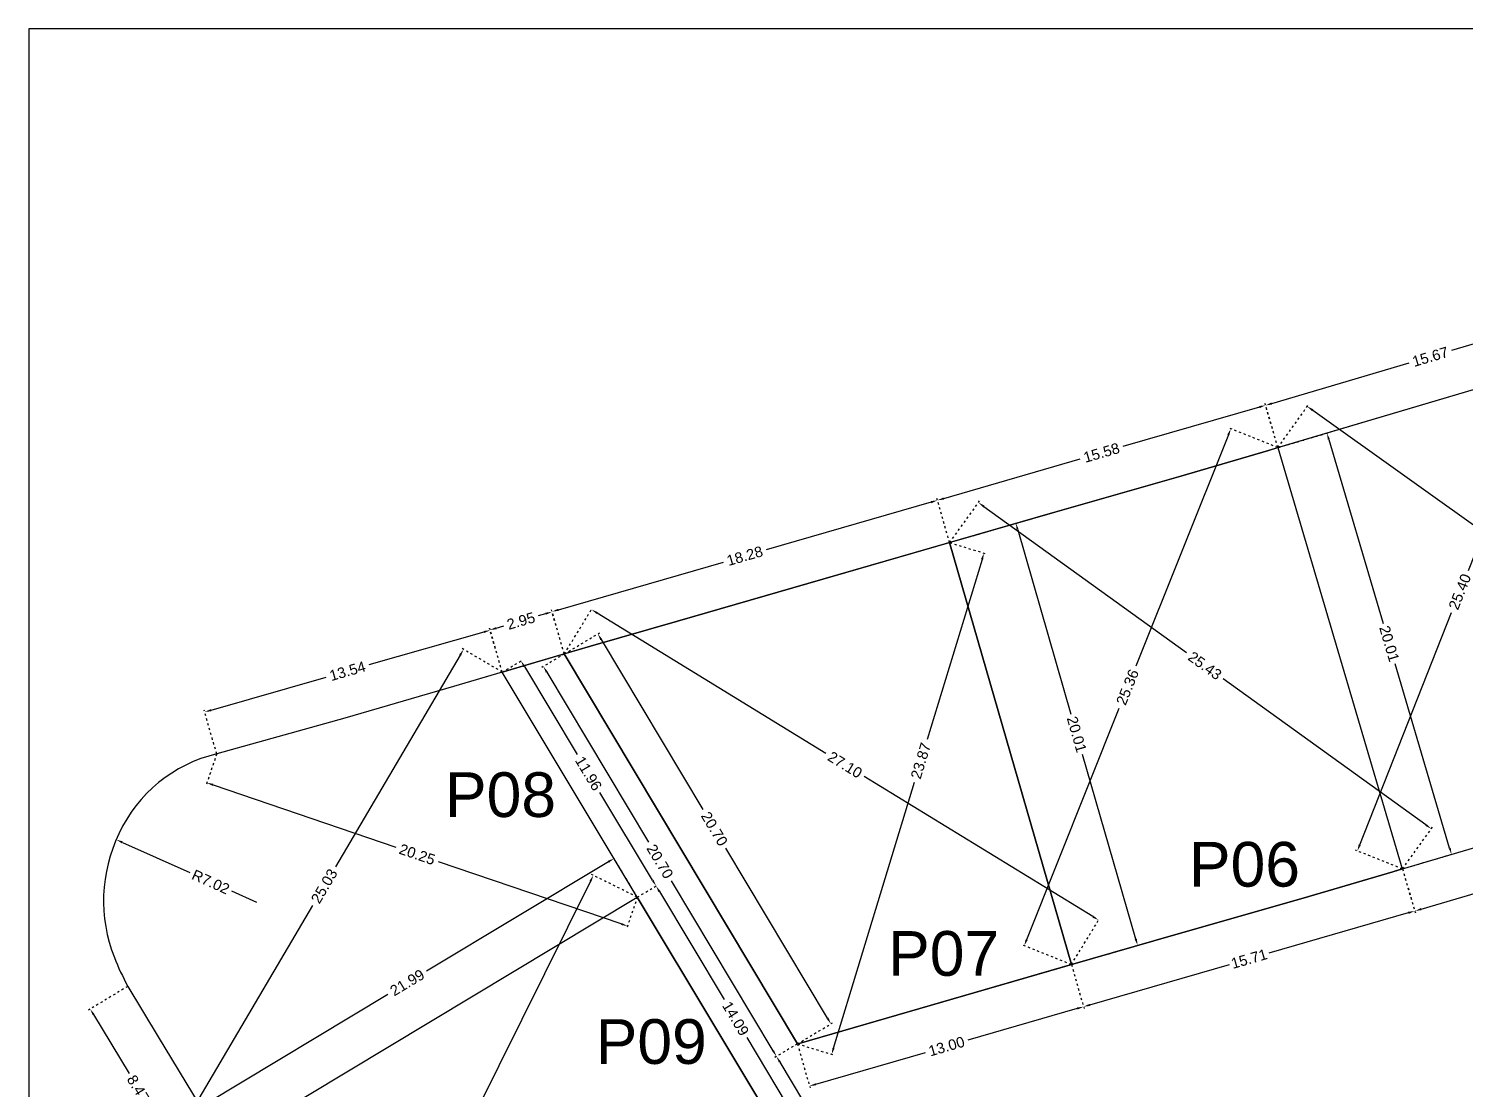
# Model space of a CAD drawing. Header units: millimetres. Extents: x 441061 to 442903, y 4515148 to 4515613.
# Drawn here: x 441409.8 to 441475.3, y 4515564.6 to 4515612.9 of the extents above; entities that cross this region are included whole.
import ezdxf
from ezdxf.enums import TextEntityAlignment as Align

# ---------------------------------------------------------------- set-up
doc = ezdxf.new("R2010")
doc.units = ezdxf.units.MM
doc.linetypes.add('PUNTOS2', pattern=[0.125, 0, -0.125])
doc.layers.add('01_cartela', color=6, linetype='Continuous', plot=False)
for name, color, linetype in [('01_cotas', 254, 'Continuous'), ('01_parcela', 7, 'Continuous'), ('01_parcelas', 3, 'Continuous'), ('01_textos', 7, 'Continuous')]:
    doc.layers.add(name, color=color, linetype=linetype)
doc.styles.add('Estilo1', font='swissel.ttf')
doc.styles.add('NIEVES2', font='sanss___.ttf')
doc.styles.add('ROMANS', font='romans')
doc.dimstyles.new('DECIMAL-50', dxfattribs={"dimtxt": 0.08, "dimasz": 0.15, "dimexe": 0.09, "dimexo": 0, "dimgap": 0.09, "dimtad": 0, "dimzin": 0, "dimdsep": 46, "dimtxsty": 'ROMANS', "dimcen": 0.09, "dimclrt": 6, "dimadec": 0, "dimazin": 0, "dimtfac": 1.38, "dimtix": 1, "dimtofl": 0, "dimtmove": 2, "dimatfit": 3, "dimldrblk": 'OBLIQUE', "dimfxl": 1, "dimtolj": 1, "dimtzin": 0, "dimarcsym": 0})

# ---------------------------------------------------------------- blocks, each defined once
blk = doc.blocks.new('*D555')
at = {"layer": '01_cotas', "color": 0, "lineweight": -2, "transparency": 16777216}
for p, q in [((441450.955, 4515591.376), (441443.429, 4515589.204)), ((441433.965, 4515586.472), (441441.491, 4515588.644))]:
    blk.add_line(p, q, dxfattribs=at)
at = {"layer": '01_cotas', "color": 0, "linetype": 'PUNTOS2', "lineweight": -2, "transparency": 16777216}
for p, q in [((441451.8, 4515589.53), (441451.218, 4515591.546)), ((441434.234, 4515584.459), (441433.652, 4515586.475))]:
    blk.add_line(p, q, dxfattribs=at)
at = {"layer": '01_cotas', "color": 0, "transparency": 16777216}
for points in [[(441450.941, 4515591.424), (441450.969, 4515591.328), (441451.243, 4515591.46)], [(441433.951, 4515586.52), (441433.979, 4515586.424), (441433.677, 4515586.389)]]:
    blk.add_solid(points, dxfattribs=at)
at = {"layer": '01_cotas', "color": 7, "transparency": 16777216, "insert": (441442.46, 4515588.924), "char_height": 0.48, "attachment_point": 5, "rotation": 16.10213, "style": 'Estilo1'}
blk.add_mtext('\\A1;18.28', dxfattribs=at)
blk = doc.blocks.new('*D556')
at = {"layer": '01_cotas', "color": 0, "lineweight": -2, "transparency": 16777216}
for p, q in [((441465.917, 4515595.707), (441459.692, 4515593.905)), ((441451.53, 4515591.543), (441457.755, 4515593.345))]:
    blk.add_line(p, q, dxfattribs=at)
at = {"layer": '01_cotas', "color": 0, "linetype": 'PUNTOS2', "lineweight": -2, "transparency": 16777216}
for p, q in [((441466.763, 4515593.86), (441466.18, 4515595.877)), ((441451.8, 4515589.53), (441451.217, 4515591.546))]:
    blk.add_line(p, q, dxfattribs=at)
at = {"layer": '01_cotas', "color": 0, "transparency": 16777216}
for points in [[(441465.903, 4515595.755), (441465.931, 4515595.659), (441466.205, 4515595.79)], [(441451.516, 4515591.591), (441451.544, 4515591.495), (441451.242, 4515591.46)]]:
    blk.add_solid(points, dxfattribs=at)
at = {"layer": '01_cotas', "color": 7, "transparency": 16777216, "insert": (441458.723, 4515593.625), "char_height": 0.48, "attachment_point": 5, "rotation": 16.14015, "style": 'Estilo1'}
blk.add_mtext('\\A1;15.58', dxfattribs=at)
blk = doc.blocks.new('*D557')
at = {"layer": '01_cotas', "color": 0, "lineweight": -2, "transparency": 16777216}
for p, q in [((441480.936, 4515600.13), (441474.67, 4515598.282)), ((441466.484, 4515595.869), (441472.751, 4515597.716))]:
    blk.add_line(p, q, dxfattribs=at)
at = {"layer": '01_cotas', "color": 0, "linetype": 'PUNTOS2', "lineweight": -2, "transparency": 16777216}
for p, q in [((441481.791, 4515598.291), (441481.199, 4515600.301)), ((441466.763, 4515593.86), (441466.171, 4515595.87))]:
    blk.add_line(p, q, dxfattribs=at)
at = {"layer": '01_cotas', "color": 0, "transparency": 16777216}
for points in [[(441480.922, 4515600.178), (441480.95, 4515600.082), (441481.224, 4515600.215)], [(441466.47, 4515595.917), (441466.498, 4515595.821), (441466.196, 4515595.784)]]:
    blk.add_solid(points, dxfattribs=at)
at = {"layer": '01_cotas', "color": 7, "transparency": 16777216, "insert": (441473.71, 4515597.999), "char_height": 0.48, "attachment_point": 5, "rotation": 16.4274, "style": 'Estilo1'}
blk.add_mtext('\\A1;15.67', dxfattribs=at)
blk = doc.blocks.new('*D562')
at = {"layer": '01_cotas', "color": 0, "lineweight": -2, "transparency": 16777216}
for p, q in [((441433.383, 4515586.294), (441433.035, 4515586.192)), ((441431.132, 4515585.634), (441431.48, 4515585.736))]:
    blk.add_line(p, q, dxfattribs=at)
at = {"layer": '01_cotas', "color": 0, "linetype": 'PUNTOS2', "lineweight": -2, "transparency": 16777216}
for p, q in [((441434.234, 4515584.459), (441433.646, 4515586.465)), ((441431.406, 4515583.63), (441430.818, 4515585.636))]:
    blk.add_line(p, q, dxfattribs=at)
at = {"layer": '01_cotas', "color": 0, "transparency": 16777216}
for points in [[(441433.369, 4515586.342), (441433.397, 4515586.246), (441433.671, 4515586.378)], [(441431.117, 4515585.682), (441431.146, 4515585.586), (441430.844, 4515585.55)]]:
    blk.add_solid(points, dxfattribs=at)
at = {"layer": '01_cotas', "color": 7, "transparency": 16777216, "insert": (441432.257, 4515585.964), "char_height": 0.48, "attachment_point": 5, "rotation": 16.33386, "style": 'Estilo1'}
blk.add_mtext('\\A1;2.95', dxfattribs=at)
blk = doc.blocks.new('*D563')
at = {"layer": '01_cotas', "color": 0, "lineweight": -2, "transparency": 16777216}
for p, q in [((441430.57, 4515585.46), (441425.321, 4515583.957)), ((441418.13, 4515581.899), (441423.379, 4515583.401))]:
    blk.add_line(p, q, dxfattribs=at)
at = {"layer": '01_cotas', "color": 0, "linetype": 'PUNTOS2', "lineweight": -2, "transparency": 16777216}
for p, q in [((441431.406, 4515583.63), (441430.834, 4515585.629)), ((441418.388, 4515579.905), (441417.816, 4515581.903))]:
    blk.add_line(p, q, dxfattribs=at)
at = {"layer": '01_cotas', "color": 0, "transparency": 16777216}
for points in [[(441430.557, 4515585.508), (441430.584, 4515585.412), (441430.859, 4515585.542)], [(441418.116, 4515581.947), (441418.143, 4515581.851), (441417.841, 4515581.816)]]:
    blk.add_solid(points, dxfattribs=at)
at = {"layer": '01_cotas', "color": 7, "transparency": 16777216, "insert": (441424.35, 4515583.679), "char_height": 0.48, "attachment_point": 5, "rotation": 15.97168, "style": 'Estilo1'}
blk.add_mtext('\\A1;13.54', dxfattribs=at)
blk = doc.blocks.new('*D564')
at = {"layer": '01_cotas', "color": 0, "linetype": 'PUNTOS2', "lineweight": -2, "transparency": 16777216}
for p, q in [((441414.332, 4515569.315), (441412.545, 4515568.237)), ((441418.706, 4515562.057), (441416.919, 4515560.98))]:
    blk.add_line(p, q, dxfattribs=at)
at = {"layer": '01_cotas', "color": 0, "lineweight": -2, "transparency": 16777216}
for p, q in [((441412.777, 4515568.027), (441414.395, 4515565.343)), ((441416.841, 4515561.283), (441415.224, 4515563.968))]:
    blk.add_line(p, q, dxfattribs=at)
at = {"layer": '01_cotas', "color": 0, "transparency": 16777216}
for points in [[(441412.82, 4515568.053), (441412.734, 4515568.001), (441412.622, 4515568.284)], [(441416.884, 4515561.309), (441416.799, 4515561.257), (441416.996, 4515561.026)]]:
    blk.add_solid(points, dxfattribs=at)
at = {"layer": '01_cotas', "color": 7, "transparency": 16777216, "insert": (441414.809, 4515564.655), "char_height": 0.48, "attachment_point": 5, "rotation": 301.07716, "style": 'Estilo1'}
blk.add_mtext('\\A1;8.47', dxfattribs=at)
blk = doc.blocks.new('*D573')
at = {"layer": '01_cotas', "color": 0, "lineweight": -2, "transparency": 16777216}
for p, q in [((441414.089, 4515575.875), (441417.163, 4515574.499)), ((441420.218, 4515573.132), (441419.071, 4515573.645))]:
    blk.add_line(p, q, dxfattribs=at)
at = {"layer": '01_cotas', "color": 0, "transparency": 16777216}
blk.add_solid([(441414.109, 4515575.921), (441414.068, 4515575.83), (441413.815, 4515575.998)], dxfattribs=at)
at = {"layer": '01_cotas', "color": 7, "transparency": 16777216, "insert": (441418.117, 4515574.072), "char_height": 0.48, "attachment_point": 5, "rotation": 335.8876, "style": 'Estilo1'}
blk.add_mtext('\\A1;R7.02', dxfattribs=at)
blk = doc.blocks.new('*D585')
at = {"layer": '01_cotas', "color": 0, "linetype": 'PUNTOS2', "lineweight": -2, "transparency": 16777216}
for p, q in [((441457.349, 4515570.31), (441457.93, 4515568.302)), ((441444.858, 4515566.695), (441445.439, 4515564.687))]:
    blk.add_line(p, q, dxfattribs=at)
at = {"layer": '01_cotas', "color": 0, "lineweight": -2, "transparency": 16777216}
for p, q in [((441457.617, 4515568.305), (441452.628, 4515566.861)), ((441445.702, 4515564.857), (441450.691, 4515566.301))]:
    blk.add_line(p, q, dxfattribs=at)
at = {"layer": '01_cotas', "color": 0, "transparency": 16777216}
for points in [[(441457.603, 4515568.353), (441457.631, 4515568.257), (441457.905, 4515568.389)], [(441445.688, 4515564.905), (441445.716, 4515564.809), (441445.414, 4515564.773)]]:
    blk.add_solid(points, dxfattribs=at)
at = {"layer": '01_cotas', "color": 7, "transparency": 16777216, "insert": (441451.659, 4515566.581), "char_height": 0.48, "attachment_point": 5, "rotation": 16.14197, "style": 'Estilo1'}
blk.add_mtext('\\A1;13.00', dxfattribs=at)
blk = doc.blocks.new('*D586')
at = {"layer": '01_cotas', "color": 0, "linetype": 'PUNTOS2', "lineweight": -2, "transparency": 16777216}
for p, q in [((441472.441, 4515574.669), (441473.021, 4515572.661)), ((441457.349, 4515570.31), (441457.929, 4515568.302))]:
    blk.add_line(p, q, dxfattribs=at)
at = {"layer": '01_cotas', "color": 0, "lineweight": -2, "transparency": 16777216}
for p, q in [((441472.708, 4515572.664), (441466.351, 4515570.828)), ((441458.192, 4515568.472), (441464.549, 4515570.308))]:
    blk.add_line(p, q, dxfattribs=at)
at = {"layer": '01_cotas', "color": 0, "transparency": 16777216}
for points in [[(441472.694, 4515572.712), (441472.722, 4515572.616), (441472.996, 4515572.748)], [(441458.178, 4515568.52), (441458.206, 4515568.424), (441457.904, 4515568.388)]]:
    blk.add_solid(points, dxfattribs=at)
at = {"layer": '01_cotas', "color": 7, "transparency": 16777216, "insert": (441465.45, 4515570.568), "char_height": 0.48, "attachment_point": 5, "rotation": 16.11086, "style": 'Estilo1'}
blk.add_mtext('\\A1;15.71', dxfattribs=at)
blk = doc.blocks.new('*D587')
at = {"layer": '01_cotas', "color": 0, "linetype": 'PUNTOS2', "lineweight": -2, "transparency": 16777216}
for p, q in [((441487.408, 4515579.082), (441487.999, 4515577.077)), ((441472.441, 4515574.669), (441473.032, 4515572.664))]:
    blk.add_line(p, q, dxfattribs=at)
at = {"layer": '01_cotas', "color": 0, "lineweight": -2, "transparency": 16777216}
for p, q in [((441487.686, 4515577.079), (441481.457, 4515575.242)), ((441473.295, 4515572.836), (441479.524, 4515574.672))]:
    blk.add_line(p, q, dxfattribs=at)
at = {"layer": '01_cotas', "color": 0, "transparency": 16777216}
for points in [[(441487.672, 4515577.127), (441487.7, 4515577.031), (441487.974, 4515577.164)], [(441473.28, 4515572.884), (441473.309, 4515572.788), (441473.007, 4515572.751)]]:
    blk.add_solid(points, dxfattribs=at)
at = {"layer": '01_cotas', "color": 7, "transparency": 16777216, "insert": (441480.49, 4515574.957), "char_height": 0.48, "attachment_point": 5, "rotation": 16.42754, "style": 'Estilo1'}
blk.add_mtext('\\A1;15.60', dxfattribs=at)
blk = doc.blocks.new('*D592')
at = {"layer": '01_cotas', "color": 0, "linetype": 'PUNTOS2', "lineweight": -2, "transparency": 16777216}
for p, q in [((441431.406, 4515583.63), (441432.337, 4515584.189)), ((441437.562, 4515573.378), (441438.492, 4515573.936))]:
    blk.add_line(p, q, dxfattribs=at)
at = {"layer": '01_cotas', "color": 0, "lineweight": -2, "transparency": 16777216}
for p, q in [((441432.414, 4515583.885), (441434.817, 4515579.883)), ((441438.261, 4515574.147), (441435.858, 4515578.149))]:
    blk.add_line(p, q, dxfattribs=at)
at = {"layer": '01_cotas', "color": 0, "transparency": 16777216}
for points in [[(441432.457, 4515583.911), (441432.371, 4515583.86), (441432.259, 4515584.143)], [(441438.304, 4515574.173), (441438.218, 4515574.121), (441438.415, 4515573.89)]]:
    blk.add_solid(points, dxfattribs=at)
at = {"layer": '01_cotas', "color": 7, "transparency": 16777216, "insert": (441435.337, 4515579.016), "char_height": 0.48, "attachment_point": 5, "rotation": 300.98024, "style": 'Estilo1'}
blk.add_mtext('\\A1;11.96', dxfattribs=at)
blk = doc.blocks.new('*D593')
at = {"layer": '01_cotas', "color": 0, "linetype": 'PUNTOS2', "lineweight": -2, "transparency": 16777216}
for p, q in [((441434.234, 4515584.459), (441433.204, 4515583.843)), ((441444.858, 4515566.695), (441443.828, 4515566.079))]:
    blk.add_line(p, q, dxfattribs=at)
at = {"layer": '01_cotas', "color": 0, "lineweight": -2, "transparency": 16777216}
for p, q in [((441433.435, 4515583.632), (441438.067, 4515575.888)), ((441443.751, 4515566.382), (441439.12, 4515574.127))]:
    blk.add_line(p, q, dxfattribs=at)
at = {"layer": '01_cotas', "color": 0, "transparency": 16777216}
for points in [[(441433.478, 4515583.657), (441433.392, 4515583.606), (441433.281, 4515583.889)], [(441443.794, 4515566.408), (441443.708, 4515566.357), (441443.905, 4515566.125)]]:
    blk.add_solid(points, dxfattribs=at)
at = {"layer": '01_cotas', "color": 7, "transparency": 16777216, "insert": (441438.593, 4515575.007), "char_height": 0.48, "attachment_point": 5, "rotation": 300.88176, "style": 'Estilo1'}
blk.add_mtext('\\A1;20.70', dxfattribs=at)
blk = doc.blocks.new('*D600')
at = {"layer": '01_cotas', "color": 0, "linetype": 'PUNTOS2', "lineweight": -2, "transparency": 16777216}
for p, q in [((441437.562, 4515573.378), (441438.492, 4515573.936)), ((441444.817, 4515561.294), (441445.748, 4515561.853))]:
    blk.add_line(p, q, dxfattribs=at)
at = {"layer": '01_cotas', "color": 0, "lineweight": -2, "transparency": 16777216}
for p, q in [((441438.57, 4515573.633), (441441.524, 4515568.712)), ((441445.516, 4515562.063), (441442.562, 4515566.984))]:
    blk.add_line(p, q, dxfattribs=at)
at = {"layer": '01_cotas', "color": 0, "transparency": 16777216}
for points in [[(441438.612, 4515573.658), (441438.527, 4515573.607), (441438.415, 4515573.89)], [(441445.559, 4515562.089), (441445.473, 4515562.038), (441445.67, 4515561.806)]]:
    blk.add_solid(points, dxfattribs=at)
at = {"layer": '01_cotas', "color": 7, "transparency": 16777216, "insert": (441442.043, 4515567.848), "char_height": 0.48, "attachment_point": 5, "rotation": 300.98136, "style": 'Estilo1'}
blk.add_mtext('\\A1;14.09', dxfattribs=at)
blk = doc.blocks.new('*D605')
at = {"layer": '01_cotas', "color": 0, "linetype": 'PUNTOS2', "lineweight": -2, "transparency": 16777216}
for p, q in [((441443.905, 4515566.125), (441443.828, 4515566.079)), ((441457.606, 4515543.257), (441457.683, 4515543.303))]:
    blk.add_line(p, q, dxfattribs=at)
at = {"layer": '01_cotas', "color": 0, "lineweight": -2, "transparency": 16777216}
for p, q in [((441444.059, 4515565.868), (441450.227, 4515555.574)), ((441457.452, 4515543.514), (441451.284, 4515553.808))]:
    blk.add_line(p, q, dxfattribs=at)
at = {"layer": '01_cotas', "color": 0, "transparency": 16777216}
for points in [[(441444.102, 4515565.893), (441444.016, 4515565.842), (441443.905, 4515566.125)], [(441457.495, 4515543.54), (441457.409, 4515543.488), (441457.606, 4515543.257)]]:
    blk.add_solid(points, dxfattribs=at)
at = {"layer": '01_cotas', "color": 7, "transparency": 16777216, "insert": (441450.756, 4515554.691), "char_height": 0.48, "attachment_point": 5, "rotation": 300.92652, "style": 'Estilo1'}
blk.add_mtext('\\A1;26.66', dxfattribs=at)
blk = doc.blocks.new('*D618')
at = {"layer": '01_cotas', "color": 0, "linetype": 'PUNTOS2', "lineweight": -2, "transparency": 16777216}
for p, q in [((441466.763, 4515593.86), (441469.086, 4515594.547)), ((441472.441, 4515574.669), (441474.764, 4515575.356))]:
    blk.add_line(p, q, dxfattribs=at)
at = {"layer": '01_cotas', "color": 0, "lineweight": -2, "transparency": 16777216}
for p, q in [((441469.085, 4515594.234), (441471.567, 4515585.843)), ((441474.592, 4515575.619), (441472.11, 4515584.01))]:
    blk.add_line(p, q, dxfattribs=at)
at = {"layer": '01_cotas', "color": 0, "transparency": 16777216}
for points in [[(441469.133, 4515594.248), (441469.037, 4515594.22), (441469, 4515594.522)], [(441474.64, 4515575.633), (441474.545, 4515575.604), (441474.678, 4515575.331)]]:
    blk.add_solid(points, dxfattribs=at)
at = {"layer": '01_cotas', "color": 7, "transparency": 16777216, "insert": (441471.839, 4515584.926), "char_height": 0.48, "attachment_point": 5, "rotation": 286.48159, "style": 'Estilo1'}
blk.add_mtext('\\A1;20.01', dxfattribs=at)
blk = doc.blocks.new('*D619')
at = {"layer": '01_cotas', "color": 0, "lineweight": -2, "transparency": 16777216}
for p, q in [((441479.621, 4515598.827), (441475.434, 4515588.249)), ((441470.492, 4515575.763), (441474.679, 4515586.341))]:
    blk.add_line(p, q, dxfattribs=at)
at = {"layer": '01_cotas', "color": 0, "linetype": 'PUNTOS2', "lineweight": -2, "transparency": 16777216}
for p, q in [((441481.791, 4515598.291), (441479.648, 4515599.139)), ((441472.441, 4515574.669), (441470.298, 4515575.517))]:
    blk.add_line(p, q, dxfattribs=at)
at = {"layer": '01_cotas', "color": 0, "transparency": 16777216}
for points in [[(441479.575, 4515598.846), (441479.668, 4515598.809), (441479.732, 4515599.106)], [(441470.446, 4515575.782), (441470.539, 4515575.745), (441470.382, 4515575.484)]]:
    blk.add_solid(points, dxfattribs=at)
at = {"layer": '01_cotas', "color": 7, "transparency": 16777216, "insert": (441475.057, 4515587.295), "char_height": 0.48, "attachment_point": 5, "rotation": 68.40557, "style": 'Estilo1'}
blk.add_mtext('\\A1;25.40', dxfattribs=at)
blk = doc.blocks.new('*D620')
at = {"layer": '01_cotas', "color": 0, "linetype": 'PUNTOS2', "lineweight": -2, "transparency": 16777216}
for p, q in [((441466.763, 4515593.86), (441468.157, 4515595.813)), ((441487.451, 4515579.095), (441488.845, 4515581.048))]:
    blk.add_line(p, q, dxfattribs=at)
at = {"layer": '01_cotas', "color": 0, "lineweight": -2, "transparency": 16777216}
for p, q in [((441468.349, 4515595.566), (441477.618, 4515588.95)), ((441488.549, 4515581.149), (441479.28, 4515587.764))]:
    blk.add_line(p, q, dxfattribs=at)
at = {"layer": '01_cotas', "color": 0, "transparency": 16777216}
for points in [[(441468.378, 4515595.606), (441468.32, 4515595.525), (441468.105, 4515595.74)], [(441488.578, 4515581.189), (441488.52, 4515581.108), (441488.793, 4515580.974)]]:
    blk.add_solid(points, dxfattribs=at)
at = {"layer": '01_cotas', "color": 7, "transparency": 16777216, "insert": (441478.449, 4515588.357), "char_height": 0.48, "attachment_point": 5, "rotation": 324.48352, "style": 'Estilo1'}
blk.add_mtext('\\A1;25.42', dxfattribs=at)
blk = doc.blocks.new('*D621')
at = {"layer": '01_cotas', "color": 0, "linetype": 'PUNTOS2', "lineweight": -2, "transparency": 16777216}
for p, q in [((441466.763, 4515593.86), (441464.53, 4515594.753)), ((441457.349, 4515570.31), (441455.116, 4515571.202))]:
    blk.add_line(p, q, dxfattribs=at)
at = {"layer": '01_cotas', "color": 0, "lineweight": -2, "transparency": 16777216}
for p, q in [((441464.503, 4515594.441), (441460.289, 4515583.9)), ((441455.311, 4515571.448), (441459.525, 4515581.989))]:
    blk.add_line(p, q, dxfattribs=at)
at = {"layer": '01_cotas', "color": 0, "transparency": 16777216}
for points in [[(441464.456, 4515594.459), (441464.549, 4515594.422), (441464.614, 4515594.719)], [(441455.265, 4515571.466), (441455.357, 4515571.429), (441455.2, 4515571.169)]]:
    blk.add_solid(points, dxfattribs=at)
at = {"layer": '01_cotas', "color": 7, "transparency": 16777216, "insert": (441459.907, 4515582.944), "char_height": 0.48, "attachment_point": 5, "rotation": 68.2105, "style": 'Estilo1'}
blk.add_mtext('\\A1;25.36', dxfattribs=at)
blk = doc.blocks.new('*D622')
at = {"layer": '01_cotas', "color": 0, "linetype": 'PUNTOS2', "lineweight": -2, "transparency": 16777216}
for p, q in [((441451.8, 4515589.53), (441453.167, 4515591.429)), ((441472.441, 4515574.669), (441473.808, 4515576.568))]:
    blk.add_line(p, q, dxfattribs=at)
at = {"layer": '01_cotas', "color": 0, "lineweight": -2, "transparency": 16777216}
for p, q in [((441453.358, 4515591.18), (441462.603, 4515584.524)), ((441473.512, 4515576.67), (441464.267, 4515583.326))]:
    blk.add_line(p, q, dxfattribs=at)
at = {"layer": '01_cotas', "color": 0, "transparency": 16777216}
for points in [[(441453.387, 4515591.221), (441453.329, 4515591.14), (441453.115, 4515591.356)], [(441473.541, 4515576.711), (441473.483, 4515576.629), (441473.756, 4515576.495)]]:
    blk.add_solid(points, dxfattribs=at)
at = {"layer": '01_cotas', "color": 7, "transparency": 16777216, "insert": (441463.435, 4515583.925), "char_height": 0.48, "attachment_point": 5, "rotation": 324.24702, "style": 'Estilo1'}
blk.add_mtext('\\A1;25.43', dxfattribs=at)
blk = doc.blocks.new('*D623')
at = {"layer": '01_cotas', "color": 0, "linetype": 'PUNTOS2', "lineweight": -2, "transparency": 16777216}
for p, q in [((441434.234, 4515584.459), (441435.839, 4515585.419)), ((441444.858, 4515566.695), (441446.463, 4515567.655))]:
    blk.add_line(p, q, dxfattribs=at)
at = {"layer": '01_cotas', "color": 0, "lineweight": -2, "transparency": 16777216}
for p, q in [((441435.916, 4515585.115), (441440.547, 4515577.371)), ((441446.232, 4515567.866), (441441.6, 4515575.61))]:
    blk.add_line(p, q, dxfattribs=at)
at = {"layer": '01_cotas', "color": 0, "transparency": 16777216}
for points in [[(441435.959, 4515585.141), (441435.873, 4515585.09), (441435.762, 4515585.373)], [(441446.275, 4515567.892), (441446.189, 4515567.84), (441446.386, 4515567.608)]]:
    blk.add_solid(points, dxfattribs=at)
at = {"layer": '01_cotas', "color": 7, "transparency": 16777216, "insert": (441441.074, 4515576.491), "char_height": 0.48, "attachment_point": 5, "rotation": 300.88176, "style": 'Estilo1'}
blk.add_mtext('\\A1;20.70', dxfattribs=at)
blk = doc.blocks.new('*D624')
at = {"layer": '01_cotas', "color": 0, "linetype": 'PUNTOS2', "lineweight": -2, "transparency": 16777216}
for p, q in [((441434.234, 4515584.459), (441435.52, 4515586.56)), ((441457.349, 4515570.31), (441458.635, 4515572.411))]:
    blk.add_line(p, q, dxfattribs=at)
at = {"layer": '01_cotas', "color": 0, "lineweight": -2, "transparency": 16777216}
for p, q in [((441435.729, 4515586.327), (441446.155, 4515579.944)), ((441458.332, 4515572.491), (441447.905, 4515578.873))]:
    blk.add_line(p, q, dxfattribs=at)
at = {"layer": '01_cotas', "color": 0, "transparency": 16777216}
for points in [[(441435.755, 4515586.369), (441435.702, 4515586.284), (441435.473, 4515586.483)], [(441458.358, 4515572.533), (441458.306, 4515572.448), (441458.588, 4515572.334)]]:
    blk.add_solid(points, dxfattribs=at)
at = {"layer": '01_cotas', "color": 7, "transparency": 16777216, "insert": (441447.03, 4515579.409), "char_height": 0.48, "attachment_point": 5, "rotation": 328.5285, "style": 'Estilo1'}
blk.add_mtext('\\A1;27.10', dxfattribs=at)
blk = doc.blocks.new('*D625')
at = {"layer": '01_cotas', "color": 0, "linetype": 'PUNTOS2', "lineweight": -2, "transparency": 16777216}
for p, q in [((441451.8, 4515589.53), (441453.45, 4515589.029)), ((441444.858, 4515566.695), (441446.507, 4515566.193))]:
    blk.add_line(p, q, dxfattribs=at)
at = {"layer": '01_cotas', "color": 0, "lineweight": -2, "transparency": 16777216}
for p, q in [((441453.276, 4515588.768), (441450.782, 4515580.564)), ((441446.508, 4515566.506), (441450.19, 4515578.615))]:
    blk.add_line(p, q, dxfattribs=at)
at = {"layer": '01_cotas', "color": 0, "transparency": 16777216}
for points in [[(441453.228, 4515588.782), (441453.324, 4515588.753), (441453.363, 4515589.055)], [(441446.46, 4515566.521), (441446.556, 4515566.492), (441446.421, 4515566.219)]]:
    blk.add_solid(points, dxfattribs=at)
at = {"layer": '01_cotas', "color": 7, "transparency": 16777216, "insert": (441450.486, 4515579.59), "char_height": 0.48, "attachment_point": 5, "rotation": 73.0893, "style": 'Estilo1'}
blk.add_mtext('\\A1;23.87', dxfattribs=at)
blk = doc.blocks.new('*D626')
at = {"layer": '01_cotas', "color": 0, "lineweight": -2, "transparency": 16777216}
for p, q in [((441436.244, 4515574.99), (441427.953, 4515570.013)), ((441417.903, 4515563.978), (441426.193, 4515568.956))]:
    blk.add_line(p, q, dxfattribs=at)
at = {"layer": '01_cotas', "color": 0, "linetype": 'PUNTOS2', "lineweight": -2, "transparency": 16777216}
for p, q in [((441437.562, 4515573.378), (441436.455, 4515575.222)), ((441418.706, 4515562.057), (441417.599, 4515563.901))]:
    blk.add_line(p, q, dxfattribs=at)
at = {"layer": '01_cotas', "color": 0, "transparency": 16777216}
for points in [[(441436.218, 4515575.033), (441436.269, 4515574.947), (441436.501, 4515575.145)], [(441417.877, 4515564.021), (441417.929, 4515563.935), (441417.646, 4515563.824)]]:
    blk.add_solid(points, dxfattribs=at)
at = {"layer": '01_cotas', "color": 7, "transparency": 16777216, "insert": (441427.073, 4515569.484), "char_height": 0.48, "attachment_point": 5, "rotation": 30.98024, "style": 'Estilo1'}
blk.add_mtext('\\A1;21.99', dxfattribs=at)
blk = doc.blocks.new('*D627')
at = {"layer": '01_cotas', "color": 0, "lineweight": -2, "transparency": 16777216}
for p, q in [((441429.488, 4515584.411), (441423.811, 4515574.767)), ((441417.093, 4515563.355), (441422.77, 4515572.999))]:
    blk.add_line(p, q, dxfattribs=at)
at = {"layer": '01_cotas', "color": 0, "linetype": 'PUNTOS2', "lineweight": -2, "transparency": 16777216}
for p, q in [((441431.406, 4515583.63), (441429.563, 4515584.715)), ((441418.706, 4515562.057), (441416.863, 4515563.142))]:
    blk.add_line(p, q, dxfattribs=at)
at = {"layer": '01_cotas', "color": 0, "transparency": 16777216}
for points in [[(441429.445, 4515584.437), (441429.531, 4515584.386), (441429.641, 4515584.67)], [(441417.05, 4515563.38), (441417.136, 4515563.329), (441416.941, 4515563.096)]]:
    blk.add_solid(points, dxfattribs=at)
at = {"layer": '01_cotas', "color": 7, "transparency": 16777216, "insert": (441423.291, 4515573.883), "char_height": 0.48, "attachment_point": 5, "rotation": 59.51584, "style": 'Estilo1'}
blk.add_mtext('\\A1;25.03', dxfattribs=at)
blk = doc.blocks.new('*D629')
at = {"layer": '01_cotas', "color": 0, "linetype": 'PUNTOS2', "lineweight": -2, "transparency": 16777216}
for p, q in [((441437.559, 4515573.382), (441435.478, 4515574.414)), ((441425.944, 4515549.963), (441423.863, 4515550.995))]:
    blk.add_line(p, q, dxfattribs=at)
at = {"layer": '01_cotas', "color": 0, "lineweight": -2, "transparency": 16777216}
for p, q in [((441435.425, 4515574.105), (441430.208, 4515563.586)), ((441424.077, 4515551.224), (441429.294, 4515561.743))]:
    blk.add_line(p, q, dxfattribs=at)
at = {"layer": '01_cotas', "color": 0, "transparency": 16777216}
for points in [[(441435.381, 4515574.128), (441435.47, 4515574.083), (441435.559, 4515574.374)], [(441424.032, 4515551.246), (441424.122, 4515551.202), (441423.944, 4515550.955)]]:
    blk.add_solid(points, dxfattribs=at)
at = {"layer": '01_cotas', "color": 7, "transparency": 16777216, "insert": (441429.751, 4515562.665), "char_height": 0.48, "attachment_point": 5, "rotation": 63.62061, "style": 'Estilo1'}
blk.add_mtext('\\A1;26.14', dxfattribs=at)
blk = doc.blocks.new('*D639')
at = {"layer": '01_cotas', "color": 0, "linetype": 'PUNTOS2', "lineweight": -2, "transparency": 16777216}
for p, q in [((441418.388, 4515579.905), (441417.912, 4515578.505)), ((441437.562, 4515573.378), (441437.085, 4515571.978))]:
    blk.add_line(p, q, dxfattribs=at)
at = {"layer": '01_cotas', "color": 0, "lineweight": -2, "transparency": 16777216}
for p, q in [((441418.225, 4515578.494), (441426.556, 4515575.657)), ((441436.83, 4515572.16), (441428.499, 4515574.996))]:
    blk.add_line(p, q, dxfattribs=at)
at = {"layer": '01_cotas', "color": 0, "transparency": 16777216}
for points in [[(441418.241, 4515578.541), (441418.209, 4515578.446), (441417.941, 4515578.59)], [(441436.847, 4515572.207), (441436.814, 4515572.113), (441437.114, 4515572.063)]]:
    blk.add_solid(points, dxfattribs=at)
at = {"layer": '01_cotas', "color": 7, "transparency": 16777216, "insert": (441427.528, 4515575.327), "char_height": 0.48, "attachment_point": 5, "rotation": 341.20056, "style": 'Estilo1'}
blk.add_mtext('\\A1;20.25', dxfattribs=at)
blk = doc.blocks.new('*D732')
at = {"layer": '01_cotas', "color": 0, "linetype": 'PUNTOS2', "lineweight": -2, "transparency": 16777216}
for p, q in [((441451.786, 4515589.535), (441454.904, 4515590.435)), ((441457.336, 4515570.306), (441460.455, 4515571.206))]:
    blk.add_line(p, q, dxfattribs=at)
at = {"layer": '01_cotas', "color": 0, "lineweight": -2, "transparency": 16777216}
for p, q in [((441454.901, 4515590.122), (441457.328, 4515581.714)), ((441460.285, 4515571.47), (441457.858, 4515579.877))]:
    blk.add_line(p, q, dxfattribs=at)
at = {"layer": '01_cotas', "color": 0, "transparency": 16777216}
for points in [[(441454.949, 4515590.135), (441454.853, 4515590.108), (441454.817, 4515590.41)], [(441460.333, 4515571.484), (441460.237, 4515571.456), (441460.368, 4515571.181)]]:
    blk.add_solid(points, dxfattribs=at)
at = {"layer": '01_cotas', "color": 7, "transparency": 16777216, "insert": (441457.593, 4515580.796), "char_height": 0.48, "attachment_point": 5, "rotation": 286.10213, "style": 'Estilo1'}
blk.add_mtext('\\A1;20.01', dxfattribs=at)

msp = doc.modelspace()

# ---------------------------------------------------------------- linework, layer by layer
at = {"layer": '01_cartela', "color": 3, "elevation": 0}
msp.add_lwpolyline([(441409.82, 4515612.944), (441409.82, 4515512.447), (441552.797, 4515512.447), (441552.797, 4515612.944)], close=True, dxfattribs=at)
at = {"layer": '01_parcela', "linetype": 'Continuous'}
msp.add_lwpolyline([(441478.691, 4515597.385), (441466.334, 4515593.734), (441462.341, 4515592.557), (441456.486, 4515590.892), (441445.342, 4515587.675), (441439.389, 4515585.947), (441435.426, 4515584.809), (441429.185, 4515582.98), (441424.229, 4515581.528), (441418.388, 4515579.905, 0.23097), (441413.932, 4515576.269, 0.210232), (441413.723, 4515570.638, 0.027042), (441414.332, 4515569.315), (441415.72, 4515567.021), (441417.593, 4515563.939)], format="xyb", dxfattribs=at)
at = {"layer": '01_parcelas'}
for points in [[(441466.763, 4515593.86), (441472.434, 4515574.667), (441472.441, 4515574.669), (441484.335, 4515578.183), (441487.408, 4515579.082), (441481.791, 4515598.291), (441478.691, 4515597.385), (441466.829, 4515593.88)], [(441451.798, 4515589.538), (441456.486, 4515590.892), (441462.341, 4515592.557), (441466.334, 4515593.734), (441466.763, 4515593.86), (441472.434, 4515574.667), (441472.005, 4515574.54), (441467.908, 4515573.332), (441461.998, 4515571.652), (441457.407, 4515570.327), (441457.349, 4515570.31), (441451.798, 4515589.538)], [(441434.234, 4515584.459), (441435.426, 4515584.809), (441439.389, 4515585.947), (441445.342, 4515587.675), (441451.798, 4515589.538), (441457.349, 4515570.31), (441450.907, 4515568.45), (441444.94, 4515566.718), (441444.858, 4515566.695), (441434.234, 4515584.459)], [(441418.706, 4515562.057), (441437.562, 4515573.378), (441444.817, 4515561.294), (441425.944, 4515549.963), (441423.891, 4515553.376), (441419.153, 4515561.302)]]:
    msp.add_lwpolyline(points, close=True, dxfattribs=at)
msp.add_lwpolyline([(441444.817, 4515561.294), (441437.559, 4515573.382), (441431.406, 4515583.63), (441434.234, 4515584.459), (441444.858, 4515566.695), (441444.94, 4515566.718), (441450.907, 4515568.45), (441457.407, 4515570.327), (441461.998, 4515571.652), (441467.908, 4515573.332), (441472.005, 4515574.54), (441472.441, 4515574.669), (441484.335, 4515578.183)], dxfattribs=at)
msp.add_lwpolyline([(441413.723, 4515570.638, 0.027042), (441414.332, 4515569.315), (441415.72, 4515567.021), (441417.593, 4515563.939), (441418.706, 4515562.057), (441437.562, 4515573.378), (441437.559, 4515573.382), (441431.406, 4515583.63), (441429.185, 4515582.98), (441424.229, 4515581.528), (441418.388, 4515579.905, 0.23097), (441413.932, 4515576.269, 0.210232)], format="xyb", close=True, dxfattribs=at)

# ---------------------------------------------------------------- texts
at = {"layer": '01_textos', "color": 7, "style": 'NIEVES2'}
for s, p in [('P08', (441431.326, 4515577.031, 0)), ('P06', (441465.239, 4515573.859, 0)), ('P07', (441451.525, 4515569.797, 0)), ('P09', (441438.197, 4515565.783, 0))]:
    msp.add_text(s, height=2.0367, dxfattribs=at).set_placement(p, align=Align.CENTER)

# ---------------------------------------------------------------- dimensions: what is measured, and where the dimension line sits
at = {"layer": '01_cotas', "color": 251}
for p1, p2, distance, picture, middle in [((441466.763, 4515593.86), (441481.791, 4515598.291), 2.005, '*D557', (441473.71, 4515597.999)), ((441472.4412, 4515574.6692), (441481.7911, 4515598.291), 2.2149, '*D619', (441475.0567, 4515587.2952)), ((441451.8, 4515589.53), (441466.763, 4515593.86), 2.009, '*D556', (441458.723, 4515593.625)), ((441466.763, 4515593.86), (441487.451, 4515579.095), 2.31, '*D620', (441478.449, 4515588.357)), ((441457.349, 4515570.31), (441466.763, 4515593.86), 2.315, '*D621', (441459.907, 4515582.944)), ((441466.763, 4515593.86), (441472.441, 4515574.669), 2.332, '*D618', (441471.839, 4515584.926)), ((441434.234, 4515584.459), (441451.8, 4515589.53), 2.008, '*D555', (441442.46, 4515588.924)), ((441451.8, 4515589.53), (441472.441, 4515574.669), 2.249, '*D622', (441463.435, 4515583.925)), ((441451.786, 4515589.535), (441457.336, 4515570.306), 3.156, '*D732', (441457.593, 4515580.796)), ((441434.234, 4515584.459), (441431.406, 4515583.63), -2, '*D562', (441432.257, 4515585.964)), ((441434.234, 4515584.459), (441457.349, 4515570.31), 2.373, '*D624', (441447.03, 4515579.409)), ((441431.406, 4515583.63), (441418.388, 4515579.905), -1.989, '*D563', (441424.35, 4515583.679)), ((441434.234, 4515584.459), (441444.858, 4515566.695), 1.78, '*D623', (441441.074, 4515576.491)), ((441431.406, 4515583.63), (441418.706, 4515562.057), -2.049, '*D627', (441423.291, 4515573.883)), ((441437.562, 4515573.378), (441431.406, 4515583.63), -0.995, '*D592', (441435.337, 4515579.016)), ((441434.234, 4515584.459), (441444.858, 4515566.695), -1.11, '*D593', (441438.593, 4515575.007)), ((441437.562, 4515573.378), (441418.388, 4515579.905), 1.388, '*D639', (441427.528, 4515575.327)), ((441472.441, 4515574.669), (441487.408, 4515579.082), -2, '*D587', (441480.49, 4515574.957)), ((441437.562, 4515573.378), (441418.706, 4515562.057), -2.061, '*D626', (441427.073, 4515569.484)), ((441425.944, 4515549.963), (441437.559, 4515573.382), 2.233, '*D629', (441429.751, 4515562.665)), ((441457.349, 4515570.31), (441472.441, 4515574.669), -2, '*D586', (441465.45, 4515570.568)), ((441437.562, 4515573.378), (441444.817, 4515561.294), 0.995, '*D600', (441442.043, 4515567.848)), ((441444.858, 4515566.695), (441457.349, 4515570.31), -2, '*D585', (441451.659, 4515566.581)), ((441418.706, 4515562.057), (441414.332, 4515569.315), 1.997, '*D564', (441414.809, 4515564.655)), ((441457.606, 4515543.257), (441443.905, 4515566.125), 0, '*D605', (441450.756, 4515554.691))]:
    dim = msp.add_aligned_dim(p1=p1, p2=p2, distance=distance, dimstyle='DECIMAL-50', override={"dimtxt": 0.48, "dimasz": 0.3, "dimtxsty": 'Estilo1', "dimsah": 1, "dimclrt": 7, "dimfxl": 0.09, "dimarcsym": 2}, dxfattribs=at)
    dim.commit()
    dim.dimension.update_dxf_attribs({"geometry": picture, "text_midpoint": middle})
dim = msp.add_linear_dim(base=(441453.363, 4515589.055), p1=(441444.858, 4515566.695), p2=(441451.8, 4515589.53), angle=73.0893, dimstyle='DECIMAL-50', override={"dimtxt": 0.48, "dimasz": 0.3, "dimtxsty": 'Estilo1', "dimsah": 1, "dimclrt": 7, "dimfxl": 0.09, "dimarcsym": 2}, dxfattribs=at)
dim.commit()
dim.dimension.update_dxf_attribs({"geometry": '*D625', "text_midpoint": (441450.486, 4515579.59), "dimtype": 161})
dim = msp.add_radius_dim(center=(441420.218, 4515573.132), mpoint=(441413.815, 4515575.998), dimstyle='DECIMAL-50', override={"dimtxt": 0.48, "dimasz": 0.3, "dimtxsty": 'Estilo1', "dimsah": 1, "dimclrt": 7, "dimfxl": 0.09, "dimarcsym": 2}, dxfattribs=at)
dim.commit()
dim.dimension.update_dxf_attribs({"geometry": '*D573', "text_midpoint": (441418.117, 4515574.072), "dimtype": 164})

doc.saveas('drawing.dxf')
